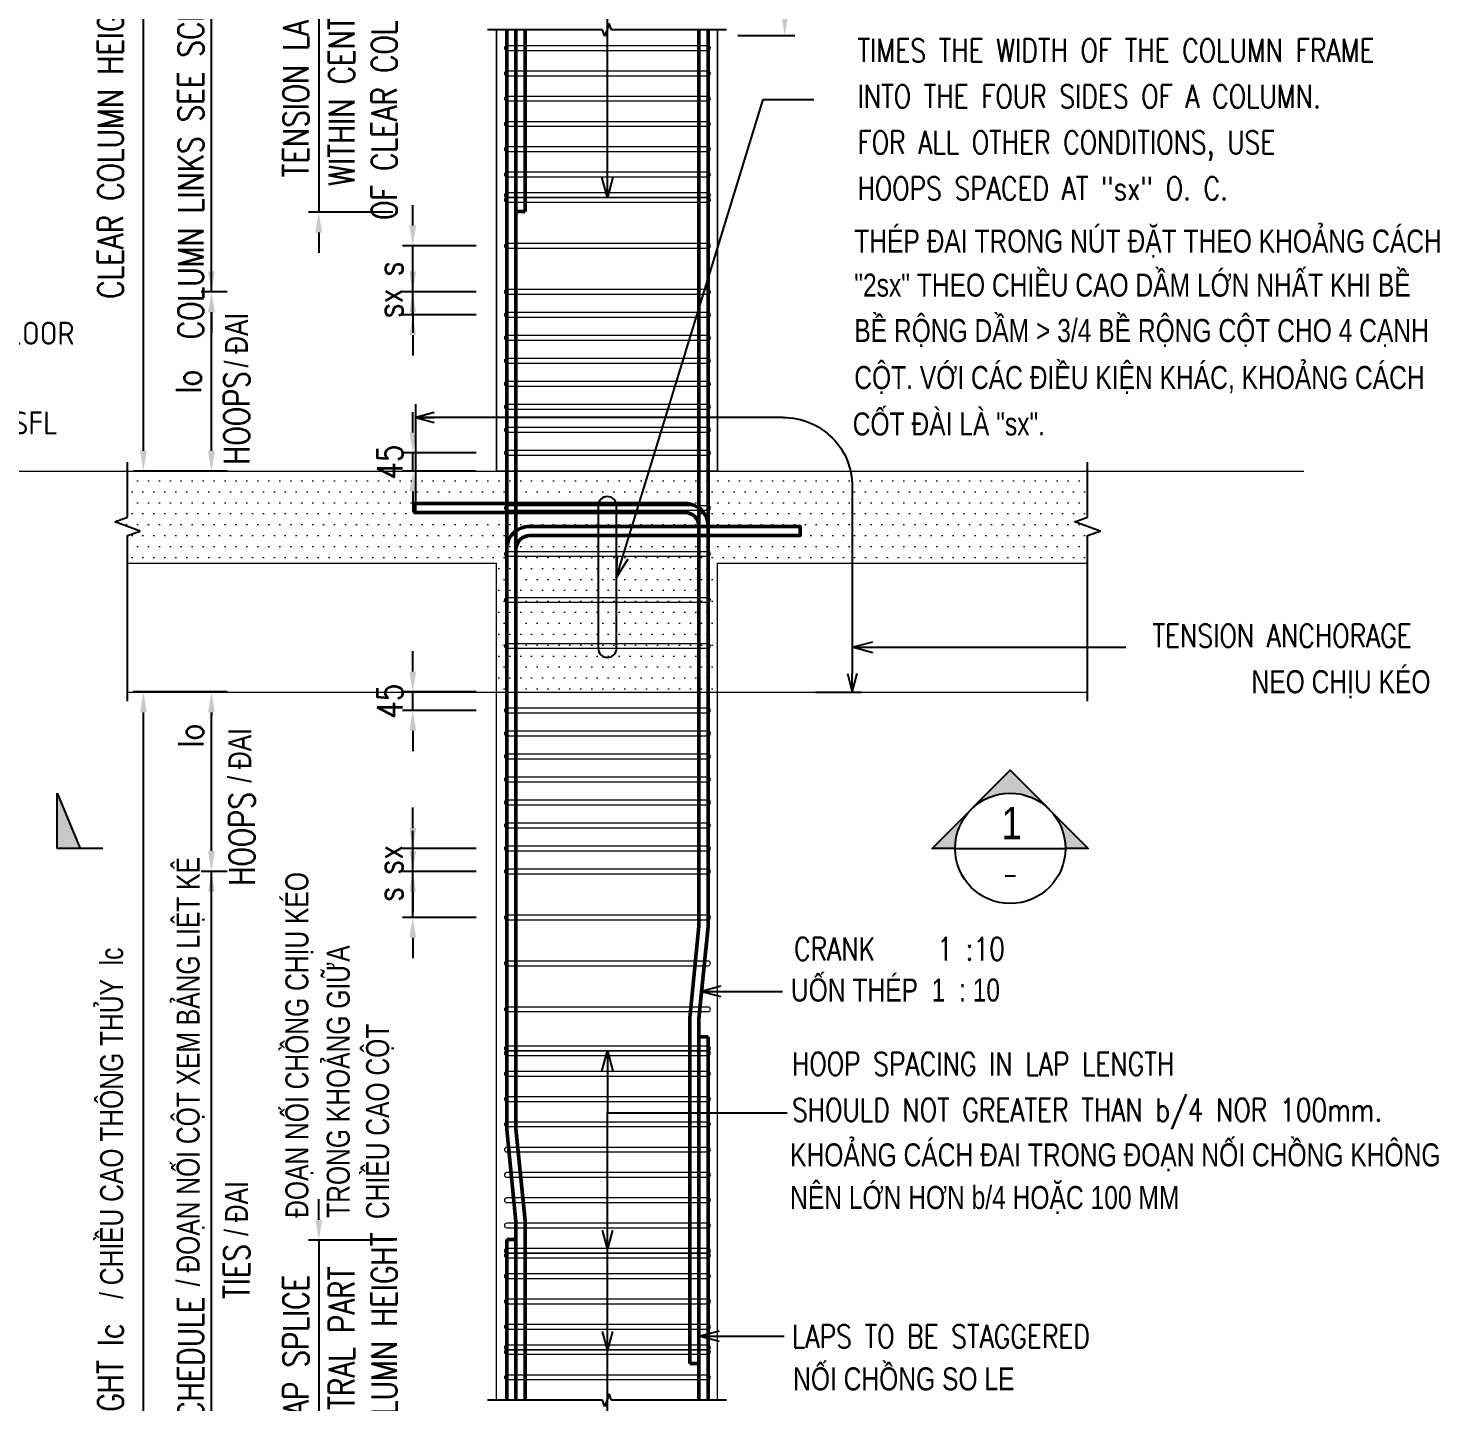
# Model space of a CAD drawing. Header units: millimetres. Extents: x -88960 to 836140, y 175458 to 320791.
# Drawn here: x 335731 to 349561, y 193039 to 206490 of the extents above; entities that cross this region are included whole.
import ezdxf
from ezdxf.enums import TextEntityAlignment as Align

# ---------------------------------------------------------------- set-up
doc = ezdxf.new("R2010")
doc.units = ezdxf.units.MM
doc.header["$LTSCALE"] = 1000
doc.layers.get('0').update_dxf_attribs({"linetype": 'CONTINUOUS'})
doc.layers.get('DEFPOINTS').update_dxf_attribs({"linetype": 'CONTINUOUS'})
for name, color, linetype, lineweight in [('Ap0102_dim', 145, 'CONTINUOUS', 25), ('Ap0104_leader', 145, 'CONTINUOUS', 25), ('Ap0202_T', 141, 'CONTINUOUS', 25), ('Ap0310_PSS', 130, 'CONTINUOUS', 18), ('Ap0311_H', 8, 'CONTINUOUS', 15), ('Ap0401_Reinf', 1, 'CONTINUOUS', 50), ('Ap0402_Reinf.S', 6, 'CONTINUOUS', 35), ('Ap0403_RT', 40, 'CONTINUOUS', 20)]:
    doc.layers.add(name, color=color, linetype=linetype, lineweight=lineweight)
doc.styles.add('ARC8', font='simplex', dxfattribs={"width": 0.8})
doc.styles.add('Arial', font='arial.ttf', dxfattribs={"width": 0.8})
doc.styles.add('ISOCP', font='isocp.shx')
doc.styles.add('romans', font='romans.shx', dxfattribs={"width": 0.8})
doc.styles.add('vn-vni', font='vn_vni.shx', dxfattribs={"width": 0.8})
doc.dimstyles.new('TL 25', dxfattribs={"dimscale": 0, "dimtxt": 250, "dimasz": 200, "dimexe": 100, "dimexo": 200, "dimgap": 100, "dimtad": 1, "dimdec": 1, "dimlfac": 0.25, "dimdsep": 46, "dimtxsty": 'romans', "dimcen": 200, "dimdle": 100, "dimclrd": 256, "dimclre": 256, "dimclrt": 1, "dimaunit": 1, "dimadec": 0, "dimazin": 0, "dimtfac": 1, "dimtdec": 1, "dimtix": 1, "dimtmove": 2, "dimatfit": 3, "dimldrblk": 'OPEN30', "dimfxl": 1, "dimtolj": 1, "dimtzin": 0, "dimarcsym": 0})

# ---------------------------------------------------------------- blocks, each defined once
blk = doc.blocks.new('LEVELS')
blk.add_lwpolyline([(-3, 3), (3, 3), (0, 0)], close=True)
at = {"style": 'ISOCP'}
for tag, p in [('LEVEL_1R', (3, 8.75)), ('LEVEL_2R', (3, 4))]:
    blk.add_attdef(tag, text='', height=2.5, dxfattribs=at).set_placement(p, align=Align.RIGHT)
for tag, p in [('LEVEL_1L', (-3, 8.75)), ('LEVEL_2L', (-3, 4))]:
    blk.add_attdef(tag, p, '', height=2.5, dxfattribs=at)
blk = doc.blocks.new('SN3')
at = {"layer": 'Ap0202_T'}
h = blk.add_hatch(color=256, dxfattribs=at)
edge = h.paths.add_edge_path()
edge.add_line((-849, 0), (-424, 424))
edge.add_ellipse((0, 0), major_axis=(-424, 424), ratio=1, start_angle=0, end_angle=45)
edge.add_line((-600, 0), (-849, 0))
edge = h.paths.add_edge_path()
edge.add_line((-424, 424), (0, 849))
edge.add_line((0, 849), (424, 424))
edge.add_ellipse((0, 0), major_axis=(-424, -424), ratio=1, start_angle=180, end_angle=225)
edge.add_ellipse((0, 0), major_axis=(-424, 424), ratio=1, start_angle=315, end_angle=360)
edge = h.paths.add_edge_path()
edge.add_ellipse((0, 0), major_axis=(-424, -424), ratio=1, start_angle=135, end_angle=180)
edge.add_line((424, 424), (849, 0))
edge.add_line((849, 0), (600, 0))
blk.add_line((-600, 0), (600, 0), dxfattribs=at)
blk.add_lwpolyline([(-600, 0), (-849, 0), (0, 849), (849, 0), (600, 0)], dxfattribs=at)
blk.add_circle((0, 0), 600, dxfattribs=at)
at = {"layer": 'Ap0202_T', "style": 'Arial', "width": 0.8}
blk.add_attdef('SN3', text='', height=350, dxfattribs=at).set_placement((15, 100), align=Align.CENTER)
at = {"layer": 'Ap0202_T', "style": 'ISOCP'}
blk.add_attdef('REF', text='', height=250, dxfattribs=at).set_placement((0, -400), align=Align.CENTER)
blk = doc.blocks.new('SECTAIL')
at = {"layer": 'Ap0202_T'}
blk.add_hatch(color=256, dxfattribs=at).paths.add_polyline_path([(0, 0), (249, 0), (0, 600)])
for p, q in [((0, 0), (0, 600)), ((0, 600), (249, 0)), ((497, 0), (0, 0))]:
    blk.add_line(p, q, dxfattribs=at)
blk = doc.blocks.new('_Open30')
at = {"color": 0, "linetype": 'ByBlock', "lineweight": -2}
for p, q in [((-1, 0.268), (0, 0)), ((0, 0), (-1, -0.268)), ((0, 0), (-1, 0))]:
    blk.add_line(p, q, dxfattribs=at)
blk = doc.blocks.new('*D375')
at = {"layer": 'Ap0102_dim', "lineweight": -2, "ltscale": 50, "transparency": 16777216}
for p, q in [((342683, 208526), (343243, 208526)), ((343143, 206620), (343143, 208326)), ((342683, 206420), (343243, 206420))]:
    blk.add_line(p, q, dxfattribs=at)
at = {"layer": 'Ap0102_dim', "ltscale": 50, "transparency": 16777216}
for points in [[(343110, 208326), (343177, 208326), (343143, 208526)], [(343110, 206620), (343177, 206620), (343143, 206420)]]:
    blk.add_solid(points, dxfattribs=at)
at = {"layer": 'DEFPOINTS', "color": 0, "ltscale": 50, "transparency": 16777216}
for p in [(342483, 208526, 450), (343143, 208526), (342483, 206420, 450)]:
    blk.add_point(p, dxfattribs=at)
at = {"layer": 'Ap0102_dim', "color": 1, "ltscale": 50, "transparency": 16777216, "char_height": 250, "attachment_point": 5, "rotation": 90, "style": 'romans'}
for s, insert in [('\\A1;600 mm', (342918, 207473)), ('\\A1;MINIMUM', (343368, 207473))]:
    blk.add_mtext(s, dxfattribs=dict(at, insert=insert))
blk = doc.blocks.new('*D191')
at = {"layer": 'Ap0102_dim', "lineweight": -2, "transparency": 16777216}
for p, q in [((337681, 213503), (336760, 213503)), ((336860, 202352), (336860, 213303)), ((337681, 202152), (336760, 202152))]:
    blk.add_line(p, q, dxfattribs=at)
at = {"layer": 'Ap0102_dim', "transparency": 16777216}
for points in [[(336827, 213303), (336893, 213303), (336860, 213503)], [(336827, 202352), (336893, 202352), (336860, 202152)]]:
    blk.add_solid(points, dxfattribs=at)
at = {"layer": 'DEFPOINTS', "color": 0, "transparency": 16777216}
for p in [(336860, 213503), (337881, 213503), (337881, 202152)]:
    blk.add_point(p, dxfattribs=at)
at = {"layer": 'Ap0102_dim', "color": 1, "transparency": 16777216, "insert": (336538, 205581), "char_height": 250, "attachment_point": 5, "rotation": 90, "style": 'romans'}
blk.add_mtext('\\A1;CLEAR COLUMN HEIGHT lc', dxfattribs=at)
blk = doc.blocks.new('*D192')
at = {"layer": 'Ap0102_dim', "lineweight": -2, "transparency": 16777216}
for p, q in [((337527, 211947), (337527, 212147)), ((337681, 211747), (337427, 211747)), ((337527, 203909), (337527, 211747)), ((337681, 203909), (337427, 203909)), ((337527, 203709), (337527, 203509))]:
    blk.add_line(p, q, dxfattribs=at)
at = {"layer": 'Ap0102_dim', "transparency": 16777216}
for points in [[(337493, 211947), (337560, 211947), (337527, 211747)], [(337493, 203709), (337560, 203709), (337527, 203909)]]:
    blk.add_solid(points, dxfattribs=at)
at = {"layer": 'DEFPOINTS', "color": 0, "transparency": 16777216}
for p in [(337527, 211747), (337881, 211747), (337881, 203909)]:
    blk.add_point(p, dxfattribs=at)
at = {"layer": 'Ap0102_dim', "color": 1, "transparency": 16777216, "insert": (337324, 205515), "char_height": 250, "attachment_point": 5, "rotation": 90, "style": 'romans'}
blk.add_mtext('\\A1;COLUMN LINKS SEE SCHEDULE', dxfattribs=at)
blk = doc.blocks.new('*D194')
at = {"layer": 'Ap0102_dim', "lineweight": -2, "transparency": 16777216}
for p, q in [((337681, 203909), (337427, 203909)), ((337527, 202352), (337527, 203709)), ((337681, 202152), (337427, 202152))]:
    blk.add_line(p, q, dxfattribs=at)
at = {"layer": 'Ap0102_dim', "transparency": 16777216}
for points in [[(337493, 203709), (337560, 203709), (337527, 203909)], [(337493, 202352), (337560, 202352), (337527, 202152)]]:
    blk.add_solid(points, dxfattribs=at)
at = {"layer": 'DEFPOINTS', "color": 0, "transparency": 16777216}
for p in [(337527, 203909), (337881, 203909, 450), (337881, 202152, 450)]:
    blk.add_point(p, dxfattribs=at)
at = {"layer": 'Ap0102_dim', "color": 1, "transparency": 16777216, "insert": (337302, 203030), "char_height": 250, "attachment_point": 5, "rotation": 90, "style": 'romans'}
blk.add_mtext('\\A1;lo', dxfattribs=at)
blk = doc.blocks.new('*D196')
at = {"layer": 'Ap0102_dim', "lineweight": -2, "transparency": 16777216}
for p, q in [((337681, 211747), (337427, 211747)), ((337527, 204109), (337527, 211547)), ((337681, 203909), (337427, 203909))]:
    blk.add_line(p, q, dxfattribs=at)
at = {"layer": 'Ap0102_dim', "transparency": 16777216}
for points in [[(337493, 211547), (337560, 211547), (337527, 211747)], [(337493, 204109), (337560, 204109), (337527, 203909)]]:
    blk.add_solid(points, dxfattribs=at)
at = {"layer": 'DEFPOINTS', "color": 0, "transparency": 16777216}
for p in [(337527, 211747), (337881, 211747, 450), (337881, 203909, 450)]:
    blk.add_point(p, dxfattribs=at)
at = {"layer": 'Ap0102_dim', "color": 1, "transparency": 16777216, "insert": (337774, 207828), "char_height": 250, "attachment_point": 5, "rotation": 90, "style": 'romans'}
blk.add_mtext('\\A1;TIES', dxfattribs=at)
blk = doc.blocks.new('*D197')
at = {"layer": 'Ap0102_dim', "lineweight": -2, "transparency": 16777216}
for p, q in [((337681, 203909), (337427, 203909)), ((337527, 202352), (337527, 203709)), ((337681, 202152), (337427, 202152))]:
    blk.add_line(p, q, dxfattribs=at)
at = {"layer": 'Ap0102_dim', "transparency": 16777216}
for points in [[(337493, 203709), (337560, 203709), (337527, 203909)], [(337493, 202352), (337560, 202352), (337527, 202152)]]:
    blk.add_solid(points, dxfattribs=at)
at = {"layer": 'DEFPOINTS', "color": 0, "transparency": 16777216}
for p in [(337527, 203909), (337881, 203909, 450), (337881, 202152, 450)]:
    blk.add_point(p, dxfattribs=at)
at = {"layer": 'Ap0102_dim', "color": 1, "transparency": 16777216, "insert": (337774, 202674), "char_height": 250, "attachment_point": 5, "rotation": 90, "style": 'romans'}
blk.add_mtext('\\A1;HOOPS', dxfattribs=at)
blk = doc.blocks.new('*D198')
at = {"layer": 'Ap0102_dim', "lineweight": -2, "transparency": 16777216}
for p, q in [((339499, 204109), (339499, 204309)), ((340121, 203909), (339399, 203909)), ((339499, 203684), (339499, 203909)), ((340121, 203684), (339399, 203684)), ((339499, 203484), (339499, 203284))]:
    blk.add_line(p, q, dxfattribs=at)
at = {"layer": 'Ap0102_dim', "transparency": 16777216}
for points in [[(339466, 204109), (339532, 204109), (339499, 203909)], [(339466, 203484), (339532, 203484), (339499, 203684)]]:
    blk.add_solid(points, dxfattribs=at)
at = {"layer": 'DEFPOINTS', "color": 0, "transparency": 16777216}
for p in [(339499, 203909), (340321, 203909, 450), (340321, 203684, 450)]:
    blk.add_point(p, dxfattribs=at)
at = {"layer": 'Ap0102_dim', "color": 1, "transparency": 16777216, "insert": (339274, 203796), "char_height": 250, "attachment_point": 5, "rotation": 90, "style": 'romans'}
blk.add_mtext('\\A1;sx', dxfattribs=at)
blk = doc.blocks.new('*D199')
at = {"layer": 'Ap0102_dim', "lineweight": -2, "transparency": 16777216}
for p, q in [((339499, 204559), (339499, 204759)), ((340121, 204359), (339399, 204359)), ((339499, 203909), (339499, 204359)), ((340121, 203909), (339399, 203909)), ((339499, 203709), (339499, 203509))]:
    blk.add_line(p, q, dxfattribs=at)
at = {"layer": 'Ap0102_dim', "transparency": 16777216}
for points in [[(339466, 204559), (339532, 204559), (339499, 204359)], [(339466, 203709), (339532, 203709), (339499, 203909)]]:
    blk.add_solid(points, dxfattribs=at)
at = {"layer": 'DEFPOINTS', "color": 0, "transparency": 16777216}
for p in [(339499, 204359), (340321, 204359, 450), (340321, 203909, 450)]:
    blk.add_point(p, dxfattribs=at)
at = {"layer": 'Ap0102_dim', "color": 1, "transparency": 16777216, "insert": (339274, 204134), "char_height": 250, "attachment_point": 5, "rotation": 90, "style": 'romans'}
blk.add_mtext('\\A1;s', dxfattribs=at)
blk = doc.blocks.new('*D202')
at = {"layer": 'Ap0102_dim', "lineweight": -2, "transparency": 16777216}
for p, q in [((338578, 208336), (338578, 208536)), ((339304, 208136), (338478, 208136)), ((338578, 208136), (338578, 204690)), ((339304, 204690), (338478, 204690)), ((338578, 204490), (338578, 204290))]:
    blk.add_line(p, q, dxfattribs=at)
at = {"layer": 'Ap0102_dim', "transparency": 16777216}
for points in [[(338545, 208336), (338611, 208336), (338578, 208136)], [(338545, 204490), (338611, 204490), (338578, 204690)]]:
    blk.add_solid(points, dxfattribs=at)
at = {"layer": 'DEFPOINTS', "color": 0, "transparency": 16777216}
for p in [(339504, 208136), (338578, 204690), (339504, 204690)]:
    blk.add_point(p, dxfattribs=at)
at = {"layer": 'Ap0102_dim', "color": 1, "transparency": 16777216, "char_height": 250, "attachment_point": 5, "rotation": 90, "style": 'romans'}
for s, insert in [('\\A1;WITHIN CENTRAL PART\\POF CLEAR COLUMN HEIGHT', (339011, 206413)), ('\\A1;TENSION LAP SPLICE', (338353, 206413))]:
    blk.add_mtext(s, dxfattribs=dict(at, insert=insert))
blk = doc.blocks.new('*D203')
at = {"layer": 'Ap0102_dim', "lineweight": -2, "transparency": 16777216}
for p, q in [((337681, 199990), (336760, 199990)), ((336860, 188839), (336860, 199790)), ((337681, 188639), (336760, 188639))]:
    blk.add_line(p, q, dxfattribs=at)
at = {"layer": 'Ap0102_dim', "transparency": 16777216}
for points in [[(336827, 199790), (336893, 199790), (336860, 199990)], [(336827, 188839), (336893, 188839), (336860, 188639)]]:
    blk.add_solid(points, dxfattribs=at)
at = {"layer": 'DEFPOINTS', "color": 0, "transparency": 16777216}
for p in [(336860, 199990), (337881, 199990), (337881, 188639)]:
    blk.add_point(p, dxfattribs=at)
at = {"layer": 'Ap0102_dim', "color": 1, "transparency": 16777216, "insert": (336538, 192068), "char_height": 250, "attachment_point": 5, "rotation": 90, "style": 'romans'}
blk.add_mtext('\\A1;CLEAR COLUMN HEIGHT lc', dxfattribs=at)
blk = doc.blocks.new('*D204')
at = {"layer": 'Ap0102_dim', "lineweight": -2, "transparency": 16777216}
for p, q in [((337527, 198433), (337527, 198633)), ((337681, 198233), (337427, 198233)), ((337527, 190395), (337527, 198233)), ((337681, 190395), (337427, 190395)), ((337527, 190195), (337527, 189995))]:
    blk.add_line(p, q, dxfattribs=at)
at = {"layer": 'Ap0102_dim', "transparency": 16777216}
for points in [[(337493, 198433), (337560, 198433), (337527, 198233)], [(337493, 190195), (337560, 190195), (337527, 190395)]]:
    blk.add_solid(points, dxfattribs=at)
at = {"layer": 'DEFPOINTS', "color": 0, "transparency": 16777216}
for p in [(337527, 198233), (337881, 198233), (337881, 190395)]:
    blk.add_point(p, dxfattribs=at)
at = {"layer": 'Ap0102_dim', "color": 1, "transparency": 16777216, "insert": (337324, 192001), "char_height": 250, "attachment_point": 5, "rotation": 90, "style": 'romans'}
blk.add_mtext('\\A1;COLUMN LINKS SEE SCHEDULE', dxfattribs=at)
blk = doc.blocks.new('*D205')
at = {"layer": 'Ap0102_dim', "lineweight": -2, "transparency": 16777216}
for p, q in [((337681, 199990), (337427, 199990)), ((337527, 199790), (337527, 199758)), ((337527, 198433), (337527, 199367)), ((337681, 198233), (337427, 198233))]:
    blk.add_line(p, q, dxfattribs=at)
at = {"layer": 'Ap0102_dim', "transparency": 16777216}
for points in [[(337493, 199790), (337560, 199790), (337527, 199990)], [(337493, 198433), (337560, 198433), (337527, 198233)]]:
    blk.add_solid(points, dxfattribs=at)
at = {"layer": 'DEFPOINTS', "color": 0, "transparency": 16777216}
for p in [(337527, 199990), (337881, 199990, 450), (337881, 198233, 450)]:
    blk.add_point(p, dxfattribs=at)
at = {"layer": 'Ap0102_dim', "color": 1, "transparency": 16777216, "insert": (337324, 199563), "char_height": 250, "attachment_point": 5, "rotation": 90, "style": 'romans'}
blk.add_mtext('\\A1;lo', dxfattribs=at)
blk = doc.blocks.new('*D207')
at = {"layer": 'Ap0102_dim', "lineweight": -2, "transparency": 16777216}
for p, q in [((337681, 199990), (337427, 199990)), ((337527, 198433), (337527, 199790)), ((337681, 198233), (337427, 198233))]:
    blk.add_line(p, q, dxfattribs=at)
at = {"layer": 'Ap0102_dim', "transparency": 16777216}
for points in [[(337493, 199790), (337560, 199790), (337527, 199990)], [(337493, 198433), (337560, 198433), (337527, 198233)]]:
    blk.add_solid(points, dxfattribs=at)
at = {"layer": 'DEFPOINTS', "color": 0, "transparency": 16777216}
for p in [(337527, 199990), (337881, 199990, 450), (337881, 198233, 450)]:
    blk.add_point(p, dxfattribs=at)
at = {"layer": 'Ap0102_dim', "color": 1, "transparency": 16777216, "insert": (337825, 198552), "char_height": 250, "attachment_point": 5, "rotation": 90, "style": 'romans'}
blk.add_mtext('\\A1;HOOPS', dxfattribs=at)
blk = doc.blocks.new('*D208')
at = {"layer": 'Ap0102_dim', "lineweight": -2, "transparency": 16777216}
for p, q in [((337681, 198233), (337427, 198233)), ((337527, 190595), (337527, 198033)), ((337681, 190395), (337427, 190395))]:
    blk.add_line(p, q, dxfattribs=at)
at = {"layer": 'Ap0102_dim', "transparency": 16777216}
for points in [[(337493, 198033), (337560, 198033), (337527, 198233)], [(337493, 190595), (337560, 190595), (337527, 190395)]]:
    blk.add_solid(points, dxfattribs=at)
at = {"layer": 'DEFPOINTS', "color": 0, "transparency": 16777216}
for p in [(337527, 198233), (337881, 198233, 450), (337881, 190395, 450)]:
    blk.add_point(p, dxfattribs=at)
at = {"layer": 'Ap0102_dim', "color": 1, "transparency": 16777216, "insert": (337774, 194314), "char_height": 250, "attachment_point": 5, "rotation": 90, "style": 'romans'}
blk.add_mtext('\\A1;TIES', dxfattribs=at)
blk = doc.blocks.new('*D212')
at = {"layer": 'Ap0102_dim', "lineweight": -2, "transparency": 16777216}
for p, q in [((339499, 198658), (339499, 198858)), ((340121, 198458), (339399, 198458)), ((339499, 198233), (339499, 198458)), ((340121, 198233), (339399, 198233)), ((339499, 198033), (339499, 197833))]:
    blk.add_line(p, q, dxfattribs=at)
at = {"layer": 'Ap0102_dim', "transparency": 16777216}
for points in [[(339466, 198658), (339532, 198658), (339499, 198458)], [(339466, 198033), (339532, 198033), (339499, 198233)]]:
    blk.add_solid(points, dxfattribs=at)
at = {"layer": 'DEFPOINTS', "color": 0, "transparency": 16777216}
for p in [(339499, 198458), (340321, 198458, 450), (340321, 198233, 450)]:
    blk.add_point(p, dxfattribs=at)
at = {"layer": 'Ap0102_dim', "color": 1, "transparency": 16777216, "insert": (339274, 198346), "char_height": 250, "attachment_point": 5, "rotation": 90, "style": 'romans'}
blk.add_mtext('\\A1;sx', dxfattribs=at)
blk = doc.blocks.new('*D213')
at = {"layer": 'Ap0102_dim', "lineweight": -2, "transparency": 16777216}
for p, q in [((339499, 198433), (339499, 198633)), ((340121, 198233), (339399, 198233)), ((339499, 197783), (339499, 198233)), ((340121, 197783), (339399, 197783)), ((339499, 197583), (339499, 197383))]:
    blk.add_line(p, q, dxfattribs=at)
at = {"layer": 'Ap0102_dim', "transparency": 16777216}
for points in [[(339466, 198433), (339532, 198433), (339499, 198233)], [(339466, 197583), (339532, 197583), (339499, 197783)]]:
    blk.add_solid(points, dxfattribs=at)
at = {"layer": 'DEFPOINTS', "color": 0, "transparency": 16777216}
for p in [(339499, 198233), (340321, 198233, 450), (340321, 197783, 450)]:
    blk.add_point(p, dxfattribs=at)
at = {"layer": 'Ap0102_dim', "color": 1, "transparency": 16777216, "insert": (339274, 198008), "char_height": 250, "attachment_point": 5, "rotation": 90, "style": 'romans'}
blk.add_mtext('\\A1;s', dxfattribs=at)
blk = doc.blocks.new('*D214')
at = {"layer": 'Ap0102_dim', "lineweight": -2, "transparency": 16777216}
for p, q in [((338578, 194822), (338578, 195022)), ((339304, 194622), (338478, 194622)), ((338578, 194622), (338578, 191176)), ((339304, 191176), (338478, 191176)), ((338578, 190976), (338578, 190776))]:
    blk.add_line(p, q, dxfattribs=at)
at = {"layer": 'Ap0102_dim', "transparency": 16777216}
for points in [[(338545, 194822), (338611, 194822), (338578, 194622)], [(338545, 190976), (338611, 190976), (338578, 191176)]]:
    blk.add_solid(points, dxfattribs=at)
at = {"layer": 'DEFPOINTS', "color": 0, "transparency": 16777216}
for p in [(339504, 194622), (338578, 191176), (339504, 191176)]:
    blk.add_point(p, dxfattribs=at)
at = {"layer": 'Ap0102_dim', "color": 1, "transparency": 16777216, "char_height": 250, "attachment_point": 5, "rotation": 90, "style": 'romans'}
for s, insert in [('\\A1;WITHIN CENTRAL PART\\POF CLEAR COLUMN HEIGHT', (339011, 192899)), ('\\A1;TENSION LAP SPLICE', (338353, 192899))]:
    blk.add_mtext(s, dxfattribs=dict(at, insert=insert))
blk = doc.blocks.new('*D186')
at = {"layer": 'Ap0102_dim', "lineweight": -2, "transparency": 16777216}
for p, q in [((339499, 202532), (339499, 202732)), ((340121, 202332), (339399, 202332)), ((339499, 202152), (339499, 202332)), ((340121, 202152), (339399, 202152)), ((339499, 201952), (339499, 201752))]:
    blk.add_line(p, q, dxfattribs=at)
at = {"layer": 'Ap0102_dim', "transparency": 16777216}
for points in [[(339466, 202532), (339532, 202532), (339499, 202332)], [(339466, 201952), (339532, 201952), (339499, 202152)]]:
    blk.add_solid(points, dxfattribs=at)
at = {"layer": 'DEFPOINTS', "color": 0, "transparency": 16777216}
for p in [(339499, 202332), (340321, 202332, 450), (340321, 202152, 450)]:
    blk.add_point(p, dxfattribs=at)
at = {"layer": 'Ap0102_dim', "color": 1, "transparency": 16777216, "insert": (339274, 202242), "char_height": 250, "attachment_point": 5, "rotation": 90, "style": 'romans'}
blk.add_mtext('\\A1;45', dxfattribs=at)
blk = doc.blocks.new('*D189')
at = {"layer": 'Ap0102_dim', "lineweight": -2, "transparency": 16777216}
for p, q in [((339499, 200190), (339499, 200390)), ((340121, 199990), (339399, 199990)), ((339499, 199810), (339499, 199990)), ((340121, 199810), (339399, 199810)), ((339499, 199610), (339499, 199410))]:
    blk.add_line(p, q, dxfattribs=at)
at = {"layer": 'Ap0102_dim', "transparency": 16777216}
for points in [[(339466, 200190), (339532, 200190), (339499, 199990)], [(339466, 199610), (339532, 199610), (339499, 199810)]]:
    blk.add_solid(points, dxfattribs=at)
at = {"layer": 'DEFPOINTS', "color": 0, "transparency": 16777216}
for p in [(339499, 199990), (340321, 199990), (340321, 199810, 450)]:
    blk.add_point(p, dxfattribs=at)
at = {"layer": 'Ap0102_dim', "color": 1, "transparency": 16777216, "insert": (339274, 199900), "char_height": 250, "attachment_point": 5, "rotation": 90, "style": 'romans'}
blk.add_mtext('\\A1;45', dxfattribs=at)

msp = doc.modelspace()

# ---------------------------------------------------------------- hatches: boundary and pattern name
at = {"layer": 'Ap0311_H', "ltscale": 50}
h = msp.add_hatch(dxfattribs=at)
h.set_pattern_fill('DOTS', color=256, scale=67.5675, style=0)
h.set_pattern_definition([(0, (283277.64, 174813.66), (53.6317, 107.2634), [0, -107.2634])])
h.paths.add_polyline_path([(342483.00933, 201251.16363), (346109.13183, 201251.16363), (346109.13183, 201521.43363), (346232.89195, 201566.47863), (345985.37171, 201656.56863), (346109.13183, 201701.61363), (346109.13183, 202152.06363), (336703.73583, 202152.06363), (336703.73583, 201701.61363), (336579.97571, 201656.56863), (336827.49595, 201566.47863), (336703.73583, 201521.43363), (336703.73583, 201251.16363), (340320.84933, 201251.16363), (340320.84933, 199989.90363), (342483.00933, 199989.90363)])

# ---------------------------------------------------------------- linework, layer by layer
at = {"layer": 'Ap0104_leader'}
for p, q in [((341379.40683, 206414.50357, 225.22466), (341356.88433, 206476.38363, 225.22466)), ((341424.45183, 206538.26369, 225.22466), (341379.40683, 206414.50357, 225.22466)), ((341446.97433, 206476.38363, 225.22466), (341424.45183, 206538.26369, 225.22466)), ((341424.45183, 193114.85369, 225.22466), (341379.40683, 192991.09357, 225.22466)), ((341446.97433, 193052.97363, 225.22466), (341424.45183, 193114.85369, 225.22466)), ((341379.40683, 192991.09357, 225.22466), (341356.88433, 193052.97363, 225.22466))]:
    msp.add_line(p, q, dxfattribs=at)
at = {"layer": 'Ap0104_leader', "ltscale": 50}
for p, q in [((339528.05733, 201836.74863, 450.44931), (339528.05733, 202809.85971, 450.44931)), ((343129.50718, 202678.40586, 450.44931), (339528.05733, 202678.40586, 450.44931)), ((343444.82218, 199989.90363, 450.44931), (343895.27218, 199989.90363, 450.44931))]:
    msp.add_line(p, q, dxfattribs=at)
at = {"layer": 'Ap0104_leader', "linetype": 'Continuous'}
for p, q in [((336579.97571, 201656.56863, 450.44931), (336703.73583, 201701.61363, 450.44931)), ((336827.49595, 201566.47863, 450.44931), (336579.97571, 201656.56863, 450.44931)), ((336703.73583, 201521.43363, 450.44931), (336827.49595, 201566.47863, 450.44931))]:
    msp.add_line(p, q, dxfattribs=at)
at = {"layer": 'Ap0104_leader', "elevation": 225.22466}
for points in [[(341356.88433, 206476.38363), (340230.75933, 206476.38363)], [(341356.88433, 193052.97363), (340230.75933, 193052.97363)]]:
    msp.add_lwpolyline(points, dxfattribs=at)
at = {"layer": 'Ap0104_leader'}
for points in [[(342573.09933, 206476.38363), (341446.97433, 206476.38363)], [(342573.09933, 193052.97363), (341446.97433, 193052.97363)]]:
    msp.add_lwpolyline(points, dxfattribs=at)
at = {"layer": 'Ap0104_leader', "ltscale": 50, "elevation": 450.44931}
msp.add_lwpolyline([(343129.50718, 202678.40586, -0.4142135624), (343805.18218, 202002.73086), (343805.18218, 200170.08363)], format="xyb", dxfattribs=at)
at = {"layer": 'Ap0104_leader', "linetype": 'Continuous', "elevation": 450.44931}
for points in [[(336703.73583, 201701.61363), (336703.73583, 202242.15363)], [(346109.13183, 199899.81363), (346109.13183, 201521.43363), (346232.89195, 201566.47863), (345985.37171, 201656.56863), (346109.13183, 201701.61363), (346109.13183, 202242.15363)], [(336703.73583, 199899.81363), (336703.73583, 201521.43363)]]:
    msp.add_lwpolyline(points, dxfattribs=at)
at = {"layer": 'Ap0104_leader', "ltscale": 50, "elevation": 450.44931}
msp.add_lwpolyline([(341316.34383, 201814.22613), (341316.34383, 200417.83113, 1), (341496.52383, 200417.83113), (341496.52383, 201814.22613, 1)], format="xyb", close=True, dxfattribs=at)
at = {"layer": 'Ap0310_PSS'}
for p, q in [((340320.84933, 206476.38363, 450.44931), (340320.84933, 202152.06363, 450.44931)), ((340320.84933, 202152.06363, 450.44931), (340320.84933, 206476.38363, 450.44931)), ((342483.00933, 206476.38363, 450.44931), (342483.00933, 202152.06363, 450.44931)), ((342483.00933, 202152.06363, 450.44931), (342483.00933, 206476.38363, 450.44931)), ((336703.73583, 202152.06363, 450.44931), (340320.84933, 202152.06363, 450.44931)), ((342483.00933, 202152.06363, 450.44931), (346109.13183, 202152.06363, 450.44931)), ((336703.73583, 201251.16363, 450.44931), (340320.84933, 201251.16363, 450.44931)), ((340320.84933, 193052.97363, 450.44931), (340320.84933, 201251.16363, 450.44931)), ((342483.00933, 193052.97363, 450.44931), (342483.00933, 201251.16363, 450.44931)), ((342483.00933, 201251.16363, 450.44931), (346109.13183, 201251.16363, 450.44931)), ((336703.73583, 199989.90363, 450.44931), (346109.13183, 199989.90363, 450.44931))]:
    msp.add_line(p, q, dxfattribs=at)
at = {"layer": 'Ap0311_H'}
msp.add_line((334205.54013, 202152.06363, 450.44931), (348229.674, 202152.06363, 450.44931), dxfattribs=at)
at = {"layer": 'Ap0401_Reinf'}
for p, q in [((340419.94833, 195706.13534, 450.44931), (340419.94833, 206476.38363, 450.44931)), ((340510.03833, 195710.62863, 450.44931), (340510.03833, 206476.38363, 450.44931)), ((340600.12833, 204697.10613, 450.44931), (340600.12833, 206476.38363, 450.44931)), ((342302.82933, 197697.10192, 450.44931), (342302.82933, 206476.38363, 450.44931)), ((342392.91933, 197692.60863, 450.44931), (342392.91933, 206476.38363, 450.44931)), ((340600.12833, 204697.10613, 450.44931), (340510.03833, 204697.10613, 450.44931)), ((342212.73933, 196796.20192, 450.44931), (342302.82933, 197697.10192, 450.44931)), ((342302.82933, 196791.70863, 450.44931), (342392.91933, 197692.60863, 450.44931)), ((342212.73933, 196787.19292, 450.44931), (342212.73933, 196796.20192, 450.44931)), ((342212.73933, 193413.33363, 450.44931), (342212.73933, 196787.19292, 450.44931)), ((342302.82933, 193052.97363, 450.44931), (342302.82933, 196791.70863, 450.44931)), ((342392.91933, 196611.52863, 450.44931), (342302.82933, 196611.52863, 450.44931)), ((342392.91933, 196611.52863, 450.44931), (342392.91933, 193052.97363, 450.44931)), ((340510.03833, 194805.23534, 450.44931), (340419.94833, 195706.13534, 450.44931)), ((340600.12833, 194809.72863, 450.44931), (340510.03833, 195710.62863, 450.44931)), ((340510.03833, 193052.97363, 450.44931), (340510.03833, 194805.23534, 450.44931)), ((340600.12833, 193052.97363, 450.44931), (340600.12833, 194809.72863, 450.44931)), ((340419.94833, 194629.54863, 450.44931), (340510.03833, 194629.54863, 450.44931)), ((340419.94833, 194629.54863, 450.44931), (340419.94833, 193052.97363, 450.44931)), ((342302.82933, 193413.33363, 450.44931), (342212.73933, 193413.33363, 450.44931))]:
    msp.add_line(p, q, dxfattribs=at)
at = {"layer": 'Ap0401_Reinf', "elevation": 450.44931}
for points in [[(342302.82933, 201611.52363, 0.4142135624), (342167.69433, 201746.65863), (339519.04833, 201746.65863), (339519.04833, 201836.74863), (342167.69433, 201836.74863, -0.4142135624), (342392.91933, 201611.52363)], [(340510.03833, 201386.29863, -0.4142135624), (340645.17333, 201521.43363), (343293.81933, 201521.43363), (343293.81933, 201611.52363), (340645.17333, 201611.52363, 0.4142135624), (340419.94833, 201386.29863)]]:
    msp.add_lwpolyline(points, format="xyb", dxfattribs=at)
at = {"layer": 'Ap0402_Reinf.S', "lineweight": 9}
msp.add_line((342483.00933, 202152.06363, 450.44931), (340320.84933, 202152.06363, 450.44931), dxfattribs=at)
at = {"layer": 'Ap0402_Reinf.S', "lineweight": 9, "elevation": 450.44931}
for points in [[(340419.94833, 206318.72613, 1), (340419.94833, 206273.68113), (342392.91933, 206273.68113, 1), (342392.91933, 206318.72613)], [(340419.94833, 206070.97863, 1), (340419.94833, 206025.93363), (342392.91933, 206025.93363, 1), (342392.91933, 206070.97863)], [(340419.94833, 205823.23113, 1), (340419.94833, 205778.18613), (342392.91933, 205778.18613, 1), (342392.91933, 205823.23113)], [(340419.94833, 205575.48363, 1), (340419.94833, 205530.43863), (342392.91933, 205530.43863, 1), (342392.91933, 205575.48363)], [(340419.94833, 205327.73613, 1), (340419.94833, 205282.69113), (342392.91933, 205282.69113, 1), (342392.91933, 205327.73613)], [(340419.94833, 205079.98863, 1), (340419.94833, 205034.94363), (342392.91933, 205034.94363, 1), (342392.91933, 205079.98863)], [(340419.94833, 204877.28613, 1), (340419.94833, 204832.24113), (342392.91933, 204832.24113, 1), (342392.91933, 204877.28613)], [(340419.94833, 204832.24113, 1), (340419.94833, 204787.19613), (342392.91933, 204787.19613, 1), (342392.91933, 204832.24113)], [(340419.94833, 204381.79113, 1), (340419.94833, 204336.74613), (342392.91933, 204336.74613, 1), (342392.91933, 204381.79113)], [(340419.94833, 203931.34113, 1), (340419.94833, 203886.29613), (342392.91933, 203886.29613, 1), (342392.91933, 203931.34113)], [(340419.94833, 203706.11613, 1), (340419.94833, 203661.07113), (342392.91933, 203661.07113, 1), (342392.91933, 203706.11613)], [(340419.94833, 203480.89113, 1), (340419.94833, 203435.84613), (342392.91933, 203435.84613, 1), (342392.91933, 203480.89113)], [(340419.94833, 203255.66613, 1), (340419.94833, 203210.62113), (342392.91933, 203210.62113, 1), (342392.91933, 203255.66613)], [(340419.94833, 203030.44113, 1), (340419.94833, 202985.39613), (342392.91933, 202985.39613, 1), (342392.91933, 203030.44113)], [(340419.94833, 202805.21613, 1), (340419.94833, 202760.17113), (342392.91933, 202760.17113, 1), (342392.91933, 202805.21613)], [(340419.94833, 202579.99113, 1), (340419.94833, 202534.94613), (342392.91933, 202534.94613, 1), (342392.91933, 202579.99113)], [(340419.94833, 202354.76613, 1), (340419.94833, 202309.72113), (342392.91933, 202309.72113, 1), (342392.91933, 202354.76613)], [(340419.94833, 201814.22613, 1), (340419.94833, 201769.18113), (342392.91933, 201769.18113, 1), (342392.91933, 201814.22613)], [(340419.94833, 201363.77613, 1), (340419.94833, 201318.73113), (342392.91933, 201318.73113, 1), (342392.91933, 201363.77613)], [(340419.94833, 200913.32613, 1), (340419.94833, 200868.28113), (342392.91933, 200868.28113, 1), (342392.91933, 200913.32613)], [(340419.94833, 200462.87613, 1), (340419.94833, 200417.83113), (342392.91933, 200417.83113, 1), (342392.91933, 200462.87613)], [(340419.94833, 199832.24613, 1), (340419.94833, 199787.20113), (342392.91933, 199787.20113, 1), (342392.91933, 199832.24613)], [(340419.94833, 199607.02113, 1), (340419.94833, 199561.97613), (342392.91933, 199561.97613, 1), (342392.91933, 199607.02113)], [(340419.94833, 199381.79613, 1), (340419.94833, 199336.75113), (342392.91933, 199336.75113, 1), (342392.91933, 199381.79613)], [(340419.94833, 199156.57113, 1), (340419.94833, 199111.52613), (342392.91933, 199111.52613, 1), (342392.91933, 199156.57113)], [(340419.94833, 198931.34613, 1), (340419.94833, 198886.30113), (342392.91933, 198886.30113, 1), (342392.91933, 198931.34613)], [(340419.94833, 198706.12113, 1), (340419.94833, 198661.07613), (342392.91933, 198661.07613, 1), (342392.91933, 198706.12113)], [(340419.94833, 198480.89613, 1), (340419.94833, 198435.85113), (342392.91933, 198435.85113, 1), (342392.91933, 198480.89613)], [(340419.94833, 198255.67113, 1), (340419.94833, 198210.62613), (342392.91933, 198210.62613, 1), (342392.91933, 198255.67113)], [(340419.94833, 197805.22113, 1), (340419.94833, 197760.17613), (342392.91933, 197760.17613, 1), (342392.91933, 197805.22113)], [(340419.94833, 197354.77113, 1), (340419.94833, 197309.72613), (342392.91933, 197309.72613, 1), (342392.91933, 197354.77113)], [(340419.94833, 196904.32113, 1), (340419.94833, 196859.27613), (342392.91933, 196859.27613, 1), (342392.91933, 196904.32113)], [(340419.94833, 196521.43863, 1), (340419.94833, 196476.39363), (342392.91933, 196476.39363, 1), (342392.91933, 196521.43863)], [(340419.94833, 196476.39363, 1), (340419.94833, 196431.34863), (342392.91933, 196431.34863, 1), (342392.91933, 196476.39363)], [(340419.94833, 196273.69113, 1), (340419.94833, 196228.64613), (342392.91933, 196228.64613, 1), (342392.91933, 196273.69113)], [(340419.94833, 196025.94363, 1), (340419.94833, 195980.89863), (342392.91933, 195980.89863, 1), (342392.91933, 196025.94363)], [(340419.94833, 195778.19613, 1), (340419.94833, 195733.15113), (342392.91933, 195733.15113, 1), (342392.91933, 195778.19613)], [(340419.94833, 195530.44863, 1), (340419.94833, 195485.40363), (342392.91933, 195485.40363, 1), (342392.91933, 195530.44863)], [(340419.94833, 195282.70113, 1), (340419.94833, 195237.65613), (342392.91933, 195237.65613, 1), (342392.91933, 195282.70113)], [(340419.94833, 195034.95363, 1), (340419.94833, 194989.90863), (342392.91933, 194989.90863, 1), (342392.91933, 195034.95363)], [(340419.94833, 194787.20613, 1), (340419.94833, 194742.16113), (342392.91933, 194742.16113, 1), (342392.91933, 194787.20613)], [(340419.94833, 194539.45863, 1), (340419.94833, 194494.41363), (342392.91933, 194494.41363, 1), (342392.91933, 194539.45863)], [(340419.94833, 194494.41363, 1), (340419.94833, 194449.36863), (342392.91933, 194449.36863, 1), (342392.91933, 194494.41363)], [(340419.94833, 194291.71113, 1), (340419.94833, 194246.66613), (342392.91933, 194246.66613, 1), (342392.91933, 194291.71113)], [(340419.94833, 194043.96363, 1), (340419.94833, 193998.91863), (342392.91933, 193998.91863, 1), (342392.91933, 194043.96363)], [(340419.94833, 193796.21613, 1), (340419.94833, 193751.17113), (342392.91933, 193751.17113, 1), (342392.91933, 193796.21613)], [(340419.94833, 193593.51363, 1), (340419.94833, 193548.46863), (342392.91933, 193548.46863, 1), (342392.91933, 193593.51363)], [(340419.94833, 193548.46863, 1), (340419.94833, 193503.42363), (342392.91933, 193503.42363, 1), (342392.91933, 193548.46863)], [(340419.94833, 193300.72113, 1), (340419.94833, 193255.67613), (342392.91933, 193255.67613, 1), (342392.91933, 193300.72113)]]:
    msp.add_lwpolyline(points, format="xyb", close=True, dxfattribs=at)

# ---------------------------------------------------------------- block references
at = {"layer": 'Ap0104_leader', "xscale": -180.18, "yscale": 180.18, "zscale": 180.18}
msp.add_blockref('_Open30', (339528.05733, 202678.40586, 450.44931), dxfattribs=at)
at = {"layer": 'Ap0104_leader', "yscale": 180.18, "zscale": 180.18}
for p, xscale, rotation in [((343805.18218, 199989.90363, 450.44931), -180.18, 90), ((341406.43383, 194538.03703), 180.18, 270), ((341406.43383, 193547.04703, 450.44931), 180.18, 270)]:
    msp.add_blockref('_Open30', p, dxfattribs=dict(at, xscale=xscale, rotation=rotation))
at = {"layer": 'Ap0202_T', "xscale": 0.9009, "yscale": 0.9009, "zscale": 0.9009}
msp.add_blockref('SN3', (345352.80093, 198458.37363), dxfattribs=at).add_auto_attribs({'SN3': '1', 'REF': '-'})
msp.add_blockref('SECTAIL', (336014.54733, 198458.37363), dxfattribs=at)
at = {"layer": 'Ap0403_RT'}
ref = msp.add_blockref('LEVELS', (334618.42635, 202152.06363, 450.44931), dxfattribs=dict(at, xscale=90.09, yscale=90.09, zscale=90.09))
ref.add_attrib('LEVEL_1L', 'MIDDLE FLOOR', (334348.15635, 203391.16583, 450.44931), dxfattribs={"layer": '0', "height": 225.225, "style": 'ISOCP'})
ref.add_attrib('LEVEL_2L', '+AA.BBm SFL', (334348.15635, 202512.78833, 450.44931), dxfattribs={"layer": '0', "height": 225.225, "style": 'ISOCP'})

# ---------------------------------------------------------------- texts
at = {"layer": 'Ap0202_T', "style": 'vn-vni', "width": 0.8}
for s, p in [('THEÙP ÑAI TRONG NUÙT ÑAËT THEO KHOAÛNG CAÙCH', (343824.53833, 204293.11077, 450.44931)), ('"2sx" THEO CHIEÀU CAO DAÀM LÔÙN NHAÁT KHI BEÀ', (343824.53833, 203862.48057, 450.44931)), ('BEÀ ROÄNG DAÀM > 3/4 BEÀ ROÄNG COÄT CHO 4 CAÏNH ', (343824.53833, 203417.43597, 450.44931)), ('COÄT. VÔÙI CAÙC ÑIEÀU KIEÄN KHAÙC, KHOAÛNG CAÙCH', (343824.53833, 202957.07607, 450.44931)), ('COÁT ÑAØI LAØ "sx".', (343809.22303, 202502.12157, 450.44931)), ('UOÁN THEÙP  1  : 10', (343203.81823, 196958.43342, 450.44931)), ('KHOAÛNG CAÙCH ÑAI TRONG ÑOAÏN NOÁI CHOÀNG KHOÂNG', (343196.16058, 195344.02062, 450.44931)), ('NEÂN LÔÙN HÔN b/4 HOAËC 100 MM', (343195.71013, 194926.45347, 450.44931)), ('NOÁI CHOÀNG SO LE', (343225.43983, 193150.32912, 450.44931))]:
    msp.add_text(s, height=225.225, dxfattribs=at).set_placement(p)
for s, p in [('/ ÑAI', (337771.15768, 203168.90904)), ('/ ÑAI', (337804.04053, 199101.79599)), ('/ ÑOAÏN NOÁI COÄT XEM BAÛNG LIEÄT KEÂ', (337297.73473, 194169.81894)), ('/ CHIEÀU CAO THOÂNG THUÛY  lc', (336548.30024, 194046.24299, 900.89863)), ('/ ÑAI', (337771.60813, 194663.51214))]:
    msp.add_text(s, height=225.225, rotation=90, dxfattribs=at).set_placement(p, align=Align.MIDDLE_LEFT)
at = {"layer": 'Ap0202_T', "width": 0.8}
for s, style, p in [('TENSION ANCHORAGE', 'ARC8', (346746.62068, 200540.80916, 450.44931)), ('NEO CHÒU KEÙO', 'vn-vni', (347716.16068, 200090.35916, 450.44931))]:
    msp.add_text(s, height=225.225, dxfattribs=dict(at, style=style)).set_placement(p, align=Align.MIDDLE_LEFT)
at = {"layer": 'Ap0202_T', "style": 'vn-vni', "width": 0.8}
for s, p in [('ÑOAÏN NOÁI CHOÀNG CHÒU KEÙO', (338476.2334, 194839.87163, 450.44931)), ('TRONG KHOAÛNG GIÖÕA ', (338881.6384, 194839.87163, 450.44931)), ('CHIEÀU CAO COÄT', (339266.77315, 194827.70948, 450.44931))]:
    msp.add_text(s, height=225.225, rotation=90, dxfattribs=at).set_placement(p)
at = {"layer": 'Ap0403_RT', "style": 'ARC8', "width": 0.8}
for s, p in [('TIMES THE WIDTH OF THE COLUMN FRAME', (343856.58827, 206160.16773, 450.44931)), ('INTO THE FOUR SIDES OF A COLUMN.', (343856.58827, 205709.71773, 450.44931)), ('FOR ALL OTHER CONDITIONS, USE', (343856.58827, 205259.26773, 450.44931)), ('HOOPS SPACED AT "sx" O. C.', (343856.58827, 204808.81773, 450.44931))]:
    msp.add_text(s, height=225.225, dxfattribs=at).set_placement(p)
for s, p in [('CRANK    1 :10', (343235.13471, 197474.3357, 450.44931)), ('HOOP SPACING IN LAP LENGTH', (343214.86446, 196347.59452, 900.89863)), ('SHOULD NOT GREATER THAN b/4 NOR 100mm.', (343214.86446, 195897.14452, 900.89863)), ('LAPS TO BE STAGGERED', (343214.86446, 193678.39355, 450.44931))]:
    msp.add_text(s, height=225.225, dxfattribs=at).set_placement(p, align=Align.MIDDLE_LEFT)

# ---------------------------------------------------------------- dimensions: what is measured, and where the dimension line sits
at = {"layer": 'Ap0102_dim'}
for base, p1, p2, text, picture, middle in [((336860.04198, 213503.40363, 450.44931), (337880.73918, 202152.06363, 450.44931), (337880.73918, 213503.40363, 450.44931), 'CLEAR COLUMN HEIGHT lc', '*D191', (336537.82558, 205581.45897, 450.44931)), ((337526.70798, 211746.64863, 450.44931), (337880.73918, 203908.81863, 450.44931), (337880.73918, 211746.64863, 450.44931), 'COLUMN LINKS SEE SCHEDULE', '*D192', (337324.00548, 205514.85264, 450.44931)), ((337526.70798, 211746.64863), (337880.73918, 203908.81863, 450.44931), (337880.73918, 211746.64863, 450.44931), 'TIES', '*D196', (337774.45548, 207827.73363)), ((337526.70798, 203908.81863), (337880.73918, 202152.06363, 450.44931), (337880.73918, 203908.81863, 450.44931), 'HOOPS', '*D197', (337774.45548, 202674.31494)), ((336860.04198, 199989.90363, 450.44931), (337880.73918, 188638.56363, 450.44931), (337880.73918, 199989.90363, 450.44931), 'CLEAR COLUMN HEIGHT lc', '*D203', (336537.82558, 192067.95897, 450.44931)), ((337526.70798, 199989.90363), (337880.73918, 198233.14863, 450.44931), (337880.73918, 199989.90363, 450.44931), 'lo', '*D205', (337324.00548, 199562.60634)), ((337526.70798, 199989.90363), (337880.73918, 198233.14863, 450.44931), (337880.73918, 199989.90363, 450.44931), 'HOOPS', '*D207', (337824.76123, 198552.24699)), ((337526.70798, 198233.14863, 450.44931), (337880.73918, 190395.31863, 450.44931), (337880.73918, 198233.14863, 450.44931), 'COLUMN LINKS SEE SCHEDULE', '*D204', (337324.00548, 192001.35264, 450.44931)), ((337526.70798, 198233.14863), (337880.73918, 190395.31863, 450.44931), (337880.73918, 198233.14863, 450.44931), 'TIES', '*D208', (337774.45548, 194314.23363))]:
    dim = msp.add_linear_dim(base=base, p1=p1, p2=p2, angle=90, text=text, dimstyle='TL 25', override={"dimscale": 1}, dxfattribs=at)
    dim.commit()
    dim.dimension.update_dxf_attribs({"geometry": picture, "text_midpoint": middle, "dimtype": 160})
for base, p1, p2, text, picture, middle in [((338577.99043, 204689.89893, 450.44931), (339504.11563, 208135.84143, 450.44931), (339504.11563, 204689.89893, 450.44931), 'TENSION LAP SPLICE\\XWITHIN CENTRAL PART\\POF CLEAR COLUMN HEIGHT', '*D202', (338577.99043, 206412.87018, 450.44931)), ((339498.90421, 204359.26863), (340320.84933, 203908.81863, 450.44931), (340320.84933, 204359.26863, 450.44931), 's', '*D199', (339273.90421, 204134.04363)), ((339498.90421, 203908.81863), (340320.84933, 203683.59363, 450.44931), (340320.84933, 203908.81863, 450.44931), 'sx', '*D198', (339273.90421, 203796.20613)), ((337526.70798, 203908.81863), (337880.73918, 202152.06363, 450.44931), (337880.73918, 203908.81863, 450.44931), 'lo', '*D194', (337301.70798, 203030.44113)), ((339498.90421, 198458.37363), (340320.84933, 198233.14863, 450.44931), (340320.84933, 198458.37363, 450.44931), 'sx', '*D212', (339273.90421, 198345.76113)), ((339498.90421, 198233.14863), (340320.84933, 197782.69863, 450.44931), (340320.84933, 198233.14863, 450.44931), 's', '*D213', (339273.90421, 198007.92363)), ((338577.99043, 191176.39893, 450.44931), (339504.11563, 194622.34143, 450.44931), (339504.11563, 191176.39893, 450.44931), 'TENSION LAP SPLICE\\XWITHIN CENTRAL PART\\POF CLEAR COLUMN HEIGHT', '*D214', (338577.99043, 192899.37018, 450.44931))]:
    dim = msp.add_linear_dim(base=base, p1=p1, p2=p2, angle=90, text=text, dimstyle='TL 25', override={"dimscale": 1}, dxfattribs=at)
    dim.commit()
    dim.dimension.update_dxf_attribs({"geometry": picture, "text_midpoint": middle})
at = {"layer": 'Ap0102_dim', "ltscale": 50}
dim = msp.add_linear_dim(base=(343143.27251, 208525.93113), p1=(342483.00933, 206420.07738, 450.44931), p2=(342483.00933, 208525.93113, 450.44931), angle=90, text='600 mm\\XMINIMUM', dimstyle='TL 25', override={"dimscale": 1}, dxfattribs=at)
dim.commit()
dim.dimension.update_dxf_attribs({"geometry": '*D375', "text_midpoint": (343143.27251, 207473.00425)})
at = {"layer": 'Ap0102_dim'}
for base, p1, p2, picture, middle in [((339498.90421, 202332.24363), (340320.84933, 202152.06363, 450.44931), (340320.84933, 202332.24363, 450.44931), '*D186', (339273.90421, 202242.15363)), ((339498.90421, 199989.90363, 450.44931), (340320.84933, 199809.72363, 900.89863), (340320.84933, 199989.90363, 450.44931), '*D189', (339273.90421, 199899.81363, 450.44931))]:
    dim = msp.add_linear_dim(base=base, p1=p1, p2=p2, angle=90, dimstyle='TL 25', override={"dimscale": 1}, dxfattribs=at)
    dim.commit()
    dim.dimension.update_dxf_attribs({"geometry": picture, "text_midpoint": middle})

# ---------------------------------------------------------------- leaders
at = {"layer": 'Ap0104_leader'}
for points in [[(341406.43383, 204832.24113, 450.44931), (341406.43383, 208886.29113, 450.44931), (342935.79658, 208886.29113, 450.44931)], [(341496.52383, 201116.02863, 450.44931), (342930.89783, 205793.95188, 450.44931), (343430.02781, 205793.95188, 450.44931)], [(343805.18218, 200428.19666, 450.44931), (345755.63068, 200428.19666, 450.44931), (346485.35968, 200428.19666, 450.44931)], [(342317.21637, 197058.37503, 450.44931), (342710.43262, 197058.37503, 450.44931), (343120.48108, 197058.37503, 450.44931)], [(341406.43383, 196474.97203, 450.44931), (341406.43383, 195866.86453, 450.44931), (343168.59423, 195868.28613, 450.44931)], [(341406.43383, 191318.74113, 450.44931), (341406.43383, 195866.86453, 450.44931), (343168.59423, 195868.28613, 450.44931)], [(342302.82933, 193681.35138), (343138.94953, 193681.35138)]]:
    msp.add_leader(points, dimstyle='TL 25', override={"dimscale": 1}, dxfattribs=at)

doc.saveas('drawing.dxf')
